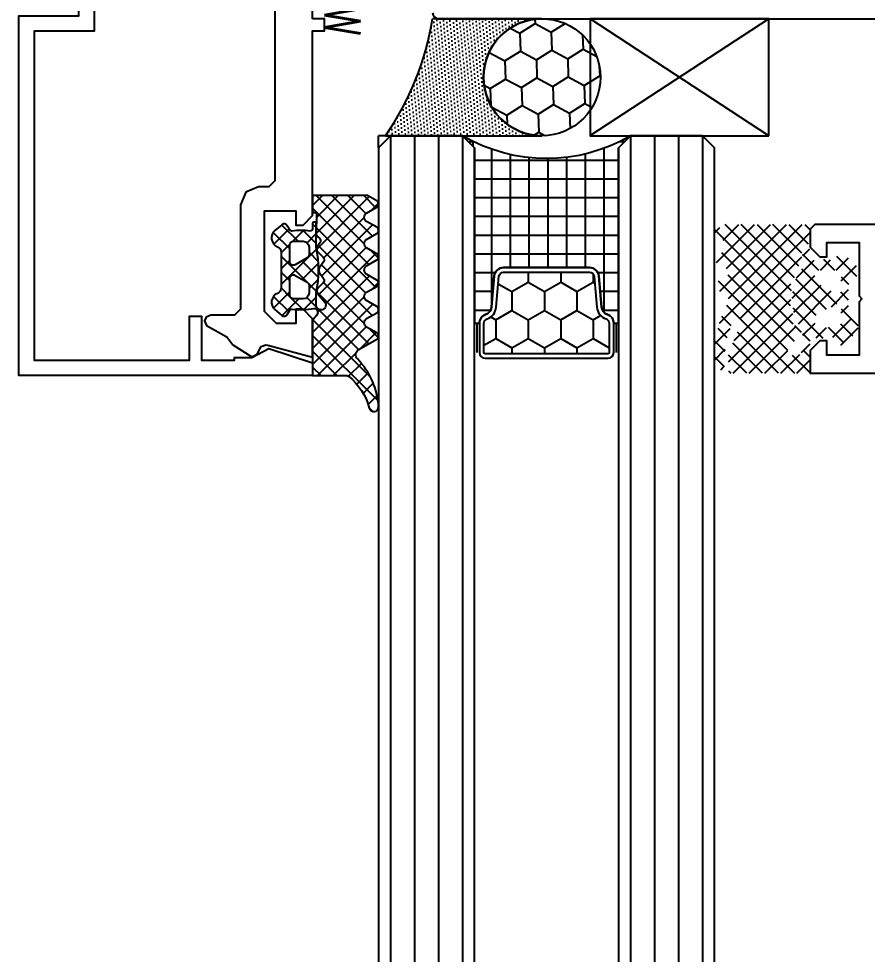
# Model space of a CAD drawing. Header units: inches. Extents: x 24920 to 61775, y 10942 to 38819.
# Drawn here: x 56554.1 to 56624.8, y 29233.5 to 29311.5 of the extents above; entities that cross this region are included whole.
import ezdxf
from ezdxf.enums import TextEntityAlignment as Align

# ---------------------------------------------------------------- set-up
doc = ezdxf.new("R2010")
doc.units = ezdxf.units.IN
doc.header["$MEASUREMENT"] = 0
for name, color, linetype in [('2ACCESSORY', 201, 'Continuous'), ('2AI.EXTRUSION', 3, 'Continuous'), ('2GASK', 6, 'Continuous'), ('2GLASS', 5, 'Continuous'), ('2SEAL', 34, 'Continuous'), ('6', 6, 'Continuous'), ('BZ标注', 1, 'Continuous'), ('EXTRN', 3, 'Continuous'), ('STEEL', 34, 'Continuous'), ('TEXT', 2, 'Continuous'), ('图层1', 5, 'Continuous')]:
    doc.layers.add(name, color=color, linetype=linetype)
doc.layers.add('G-TTLB-TEXT', color=4, linetype='Continuous', lineweight=35)
doc.styles.add('RomanS', font='romans.shx', dxfattribs={"width": 0.7})

# ---------------------------------------------------------------- blocks, each defined once
blk = doc.blocks.new('SFL MARK 1')
h = blk.add_hatch(color=256)
h.paths.add_polyline_path([(0, 5.551115123125783e-17), (1.5, 0, 0.4142135623730951), (0, 1.5)])
h.paths.add_polyline_path([(-1.5, 0, 0.4142135623730951), (0, -1.5), (0, 0)])
for p, q in [((0, -3), (0, 3)), ((-3, 0), (3, 0))]:
    blk.add_line(p, q)
blk.add_circle((0, 0), 1.5)
at = {"layer": 'TEXT', "color": 7, "style": 'RomanS', "width": 0.8}
for tag, p in [('LEVEL', (2, 7.499999999999935)), ('SFL', (2, 2.999999999999935))]:
    blk.add_attdef(tag, text='', height=3, dxfattribs=at).set_placement(p, align=Align.MIDDLE_LEFT)
blk = doc.blocks.new('A$C3EE460D8')
at = {"layer": '2AI.EXTRUSION'}
blk.add_lwpolyline([(-7.750002572312951, -5.499998118728399), (7.749988959170878, -5.499998120591044), (7.749988958705217, -4.499998116865754), (8.74998895963654, -4.499998120591044), (8.74998895963654, -5.499998118728399), (24.23311328561977, -5.499998118728399), (25.03311328636482, -6.299998098984361), (25.03311328683048, -6.899997999891639), (23.83311328664422, -6.899997999891639), (23.8331132857129, -9.499997997656465), (32.23311328561977, -9.49999799951911), (33.23311328561977, -8.49999799951911), (33.23311328561977, -6.899997999891639), (32.03311328589916, -6.899997999891639), (32.03311328683048, -6.299997998401523), (32.83311328617856, -5.49999799951911), (36.03311328589916, -5.49999799951911), (35.0331132854335, -9.239997999742627), (35.01311328588054, -9.389997998252511), (35.14311328623444, -9.779997998848557), (35.82311328547075, -10.15999799966812), (36.0031133168377, -10.63999799825251), (34.90311328554526, -12.27999799884856), (34.3431132864207, -12.64999799989164), (33.43311328673735, -14.30999800004065), (33.03311328636482, -14.49999799951911), (32.64311328576878, -14.30999800004065), (32.53311328729615, -13.98999799974263), (32.5331132854335, -11.99999799951911), (32.03311328636482, -11.49999800138175), (23.3331132857129, -11.49999799765646), (22.27311328565702, -11.05999800004065), (21.8331132857129, -9.99999799951911), (21.83311328664422, -9.149997999891639), (21.33311328664422, -8.649997999891639), (0.2499999990686774, -8.649997999891639), (0.07000000029802322, -8.45999800041318), (-0.07000000076368451, -8.459997998550534), (-0.25, -8.649997999891639), (-21.2668972867541, -8.649997999891639), (-21.76689728582278, -9.149997999891639), (-21.7668972867541, -9.999997997656465), (-22.20689728623256, -11.05999800004065), (-23.26689728582278, -11.49999799951911), (-31.9668972864747, -11.49999800138175), (-32.46689728694037, -11.99999799951911), (-32.46689728507772, -13.98999799974263), (-32.6368972864002, -14.37999800033867), (-32.93689728714526, -14.49999800138175), (-33.3368972861208, -14.3399979993701), (-34.2668972867541, -12.65999799966812), (-34.92689728597179, -12.14999799989164), (-35.9368972866796, -10.55999800004065), (-35.7168972864747, -10.11999799869955), (-35.0868972861208, -9.789998000487685), (-34.93689728714526, -9.409997999668121), (-34.95689728623256, -9.239997999742627), (-35.9668972864747, -5.49999799951911), (-32.76689728582278, -5.49999799951911), (-31.96689728554338, -6.299998000264168), (-31.96689728694037, -6.899997999891639), (-33.16689728666097, -6.899997999891639), (-33.16689728619531, -8.49999799951911), (-32.16689728666097, -9.49999799951911), (-23.76689728628844, -9.49999799951911), (-23.76689728628844, -6.899997999891639), (-24.96689728694037, -6.899997999891639), (-24.96689728740603, -6.299998098984361), (-24.16689728666097, -5.499998118728399), (-8.750002571381629, -5.499998120591044), (-8.750002570915967, -4.499998118728399), (-7.750002571381629, -4.499998120591044)], close=True, dxfattribs=at)
blk = doc.blocks.new('A$C1E270AA6')
at = {"layer": '2GASK'}
h = blk.add_hatch(dxfattribs=at)
h.set_pattern_fill('ANSI37', color=8, scale=7.5, style=0)
h.set_pattern_definition([(45, (-25.53311328680138, 9.499997999999367), (-0.6629126073623882, 0.6629126073623883), []), (135, (-25.53311328680138, 9.499997999999367), (-0.6629126073623883, -0.6629126073623882), [])])
edge = h.paths.add_edge_path()
edge.add_arc((9.66689728586563, 6.869107069213778), 0.200000000003925, 141.0661272338987, 180, ccw=False)
edge.add_arc((13.46973508244533, 3.796890045023275), 5.088772110751271, 104.7970085690607, 141.0661272335635, ccw=False)
edge.add_arc((12.06831948551698, 9.102156720225965), 0.3984694704377894, 284.7970085692513, 450.0000000143323)
edge.add_arc((12.44904611895891, 3.247039397655135), 6.265165644033662, 93.48394261732015, 134.1784952984322)
edge.add_arc((7.729323994166528, 8.093795558190708), 0.5000000000131325, 209.9999999991817, 315.00000001867767, ccw=False)
edge.add_line((7.296311292259361, 7.843795558190324), (6.426704907066323, 9.349997999986956))
edge.add_arc((6.166897285914025, 9.199997999981331), 0.300000000017505, 29.99999999931008, 149.9999999966787)
edge.add_line((5.907089664772229, 9.349998000005145), (5.417859180123287, 8.5026259441147))
edge.add_arc((5.066897285863508, 8.705253888268997), 0.4052558882664258, 209.9999999992849, 329.99999999655756, ccw=False)
edge.add_line((4.715935391589028, 8.502625944140165), (4.226704907069234, 9.349997999986956))
edge.add_arc((3.966897285916794, 9.19999799998255), 0.3000000000170193, 29.99999999909496, 149.999999996091)
edge.add_line((3.707089664776959, 9.349998000008782), (3.217859180124378, 8.50262594411106))
edge.add_arc((2.866897285867609, 8.705253888268471), 0.4052558882653762, 209.9999999986912, 329.99999999596383, ccw=False)
edge.add_line((2.515935391591938, 8.502625944143801), (2.026704907072144, 9.349997999986954))
edge.add_arc((1.766897285919704, 9.199997999982548), 0.3000000000170194, 29.99999999909496, 149.9999999960909)
edge.add_line((1.507089664779869, 9.349998000008782), (1.017859180127289, 8.50262594411106))
edge.add_arc((0.6668972858705189, 8.705253888269977), 0.4052558882661291, 209.9999999988755, 329.9999999957794, ccw=False)
edge.add_line((0.3159353915948486, 8.502625944143801), (-0.1732950929322215, 9.349997999986954))
edge.add_arc((-0.4331027140846615, 9.199997999982548), 0.3000000000170194, 29.99999999909496, 149.9999999960909)
edge.add_line((-0.6929103352244965, 9.349998000008782), (-1.182140819877077, 8.50262594411106))
edge.add_arc((-1.533102714133847, 8.705253888268473), 0.4052558882653771, 209.9999999986914, 329.9999999959636, ccw=False)
edge.add_line((-1.884064608409517, 8.502625944143801), (-2.373295092934768, 9.349997999983316))
edge.add_arc((-2.633102714089166, 9.19999799998132), 0.3000000000175098, 29.99999999850964, 149.9999999958747)
edge.add_line((-2.892910335228862, 9.349998000008782), (-3.382140819879623, 8.502625944114698))
edge.add_arc((-3.733102714139402, 8.705253888268997), 0.4052558882664259, 209.999999999285, 329.99999999655756, ccw=False)
edge.add_line((-4.084064608413883, 8.502625944140163), (-4.573295092931858, 9.349997999983316))
edge.add_arc((-4.833102714085832, 9.199997999980543), 0.3000000000175317, 29.99999999867839, 149.999999998113)
edge.add_line((-5.092910335231409, 9.349997999997868), (-5.533102714134202, 8.587562434680876))
edge.add_line((-5.533102714134202, 8.587562434680876), (-5.533102714134202, 3.999999880794348))
edge.add_line((-5.533102714134202, 3.999999880794348), (-4.233102714138568, 3.999999880787072))
edge.add_arc((-4.233102714137658, 4.099999880786527), 0.0999999999994543, 269.9999999994789, 359.9999999994789)
edge.add_line((-4.133102714138204, 4.099999880785617), (-4.133102714132747, 4.184020742672146))
edge.add_arc((-4.013814188181232, 4.192010311733444), 0.1195557846257151, 99.28438966626572, 183.831767717422, ccw=False)
edge.add_line((-4.033102714066899, 4.30999988079202), (-2.306656052339804, 4.308707855179819))
edge.add_arc((-2.309121351590822, 4.570992571812994), 0.2622963024515254, 270.5385257846182, 328.0631627093725)
edge.add_line((-2.086528378205458, 4.432242009726906), (-2.019728079370452, 4.531277525569749))
edge.add_arc((-1.771016807459315, 4.363519654627989), 0.3000000000642795, 56.00000000577171, 146.0000000311943, ccw=False)
edge.add_line((-1.603258936407201, 4.61223092646469), (-1.258781900177837, 4.379878231717157))
edge.add_arc((-1.096131946126583, 4.686973262248095), 0.3475087989241033, 242.0924950975774, 307.9075049007684)
edge.add_line((-0.8826265179354778, 4.412787563382153), (-0.4047056001377313, 4.874310428989703))
edge.add_arc((-0.1963080890340905, 4.658508488943351), 0.2999999999366023, 55.99999999786792, 134.0000000026501, ccw=False)
edge.add_line((-0.02855021801906332, 4.907219760651061), (0.4991394147714345, 4.551288609050972))
edge.add_arc((0.6668972859163027, 4.871447952208326), 0.3614480714321309, 242.3462512769978, 297.6537487279727)
edge.add_line((0.834655157088946, 4.551288609065524), (1.362344789833969, 4.907219760632871))
edge.add_arc((1.530102660860894, 4.658508488910595), 0.2999999999553304, 45.99999999865071, 124.00000000246041, ccw=False)
edge.add_line((1.738500171972646, 4.874310428975151), (2.216421089830419, 4.412787563331222))
edge.add_arc((2.426352834133265, 4.672524194324502), 0.3339677450679547, 231.0531754410079, 304.9468245510197)
edge.add_line((2.61765488373976, 4.398776170473867), (3.341813809613541, 5.006417658027204))
edge.add_arc((3.598928853463836, 4.699999880776634), 0.3999999999866489, -89.9999999999394, 129.9999999970571, ccw=False)
edge.add_line((3.598928853464258, 4.299999880789984), (2.532373096452375, 4.299999880782708))
edge.add_arc((0.6668972858556153, -4.3000001191936), 8.799999999972394, 77.76124423215884, 102.2387557678412)
edge.add_line((-1.198578524741151, 4.299999880782707), (-3.233102714138568, 4.299999880789983))
edge.add_arc((-3.233102714139477, 4.199999880790529), 0.0999999999994543, 89.9999999994789, 179.9999999994789)
edge.add_line((-3.333102714138931, 4.199999880791438), (-3.333102714138931, 4.099999880778341))
edge.add_arc((-3.233102714138568, 4.099999880787436), 0.1000000000003638, 180, 269.999999994789)
edge.add_line((-3.233102714138568, 3.999999880787072), (-2.779259142598221, 3.999999880783434))
edge.add_arc((-2.779266344742268, 3.799999880912292), 0.2000000000008195, -7.459054602636684, 89.99793673771279, ccw=False)
edge.add_arc((3.140950701540326, 3.024892295098762), 5.77074213516803, 172.5409461140666, 187.3494246875254)
edge.add_arc((-2.780738706403689, 2.261114709374759), 0.1999999999969469, -60.00000000715238, 7.349165069410901, ccw=False)
edge.add_line((-2.680738706426837, 2.087909628608031), (-3.029530366438394, 1.886534669873072))
edge.add_arc((-2.879530366500223, 1.626727048763247), 0.2999999999469962, 119.9999999922092, 219.9999999950521)
edge.add_line((-3.109343699411966, 1.433890765911201), (-2.628614249444126, 0.8609797167482611))
edge.add_arc((-2.015778694890255, 1.375209804468041), 0.8000000000260272, 219.9999999956823, 337.3801350525072)
edge.add_arc((-0.8157786948631838, 0.8752098044694758), 0.4999999999984097, 89.99999999994787, 157.3801350524282, ccw=False)
edge.add_line((-0.815778694862729, 1.375209804467888), (2.154132744818071, 1.375209804467888))
edge.add_arc((2.154132744807651, 0.8752098044690815), 0.4999999999988063, 22.61986494715029, 89.99999999880589, ccw=False)
edge.add_arc((3.354132744834789, 1.375209804465921), 0.8000000000250302, 202.6198649476403, 320.0000000047962)
edge.add_line((3.966968299392192, 0.8609797167519009), (4.447697749278177, 1.433890765809339))
edge.add_arc((4.217884416315467, 1.626727048704923), 0.3000000000140252, 320.0000000048349, 420.0000000023375)
edge.add_line((4.367884416311881, 1.886534669858522), (4.019092756227565, 2.087909628688068))
edge.add_arc((4.119093922001081, 2.261114036381255), 0.2000000000010258, 172.380935457752, 239.9996143646453, ccw=False)
edge.add_arc((-1.551848762884809, 3.019669829238615), 5.52145067497386, 352.3812454041671, 371.1937226961437)
edge.add_arc((4.060759597603056, 4.130356651868682), 0.2000000000027568, 158.8595246653863, 191.1935682981388, ccw=False)
edge.add_arc((4.200664446144536, 4.076258284495157), 0.3499999999957411, 50.00000000464098, 158.8595246679147, ccw=False)
edge.add_line((4.425640109510368, 4.344373839601759), (4.780285537105101, 4.046790992153547))
edge.add_arc((4.908843059025944, 4.199999880789251), 0.199999999998539, 230.0000000058061, 270.0000000005119)
edge.add_line((4.908843059027731, 3.999999880790711), (9.466897285865343, 3.999999880779798))
edge.add_line((9.466897285865343, 3.999999880779798), (9.466897285861705, 6.869107069214808))
edge = h.paths.add_edge_path(flags=16)
edge.add_line((3.069221212945649, 3.199972873950174), (3.069221212942011, 2.399972873961816))
edge.add_arc((2.769221212942739, 2.399972873961816), 0.2999999999992724, 270, 360, ccw=False)
edge.add_line((2.769221212942739, 2.099972873962543), (1.369221212950379, 2.099972873951629))
edge.add_arc((1.369221212948613, 2.399972873932162), 0.2999999999805327, 149.9999999998182, 270.0000000003372, ccw=False)
edge.add_line((1.109413591830616, 2.549972873923253), (1.68676386107154, 3.549972873988737))
edge.add_arc((1.946571482153125, 3.399972874019259), 0.2999999999381929, 90.0000000003514, 149.9999999999158, ccw=False)
edge.add_line((1.946571482151285, 3.69997287395745), (2.569221212951106, 3.699972873950174))
edge.add_arc((2.569221212945457, 3.199972873949982), 0.5000000000001927, 2.2112089936854318e-11, 89.99999999935272, ccw=False)
edge = h.paths.add_edge_path(flags=16)
edge.add_arc((-0.03077878705214587, 2.399972873991583), 0.3000000000363152, -90.00000000014307, 30.000000000181615, ccw=False)
edge.add_line((-0.0307787870528955, 2.099972873955267), (-1.430778787054351, 2.099972873962543))
edge.add_arc((-1.43077878705396, 2.399972873962205), 0.2999999999996623, 180.0000000000745, 269.9999999999254, ccw=False)
edge.add_line((-1.730778787053623, 2.399972873961815), (-1.730778787057261, 3.199972873946535))
edge.add_arc((-1.230778787056579, 3.199972873949491), 0.5000000000006821, 89.99999999973949, 180, ccw=False)
edge.add_line((-1.230778787057261, 3.699972873950173), (-0.6081290562483446, 3.699972873957449))
edge.add_arc((-0.6081290562491084, 3.399972873843781), 0.300000000113668, 30.000000000178716, 89.99999999985408, ccw=False)
edge.add_line((-0.348321435015805, 3.549972873901425), (0.2290288341141604, 2.549972874010564))
for points in [[(9.466897285861705, 6.869107069214808, -0.1715343877790241), (9.51132293261253, 6.994791676908791, -0.1595883733273474), (12.170086707265, 8.716901802737995, 0.8785445929911838), (12.06831948541731, 9.500626190663754, 0.1794534424334477), (8.082877384884341, 7.740242167703402, -0.4931454261370594), (7.296311292259361, 7.843795558190324), (6.426704907066323, 9.349997999986956, 0.5773502691743171), (5.907089664772229, 9.349998000005145), (5.417859180123287, 8.5026259441147, -0.577350269173759), (4.715935391589028, 8.502625944140165), (4.226704907069234, 9.349997999986956, 0.5773502691721497), (3.707089664776959, 9.349998000008782), (3.217859180124378, 8.50262594411106, -0.5773502691737589), (2.515935391591938, 8.502625944143801), (2.026704907072144, 9.349997999986954, 0.5773502691721489), (1.507089664779869, 9.349998000008782), (1.017859180127289, 8.50262594411106, -0.5773502691716134), (0.3159353915948486, 8.502625944143801), (-0.1732950929322215, 9.349997999986954, 0.5773502691721489), (-0.6929103352244965, 9.349998000008782), (-1.182140819877077, 8.50262594411106, -0.5773502691737565), (-1.884064608409517, 8.502625944143801), (-2.373295092934768, 9.349997999983316, 0.5773502691742963), (-2.892910335228862, 9.349998000008782), (-3.382140819879623, 8.502625944114698, -0.5773502691737583), (-4.084064608413883, 8.502625944140163), (-4.573295092931858, 9.349997999983316, 0.5773502691863363), (-5.092910335231409, 9.349997999997868), (-5.533102714134202, 8.587562434680876), (-5.533102714134202, 3.999999880794348), (-4.233102714138568, 3.999999880787072, 0.4142135623730951), (-4.133102714138204, 4.099999880785617), (-4.133102714132747, 4.184020742672146, -0.3866068749272936), (-4.033102714066899, 4.30999988079202), (-2.306656052339804, 4.308707855179819, 0.2564058785369864), (-2.086528378205458, 4.432242009726906), (-2.019728079370452, 4.531277525569749, -0.4142135625030551), (-1.603258936407201, 4.61223092646469), (-1.258781900177837, 4.379878231717157, 0.2953357094044198), (-0.8826265179354778, 4.412787563382153), (-0.4047056001377314, 4.874310428989703, -0.3541185725541817), (-0.02855021801906332, 4.907219760651061), (0.4991394147714345, 4.551288609050972, 0.2461209599100133), (0.834655157088946, 4.551288609065524), (1.362344789833969, 4.907219760632871, -0.3541185725494057), (1.738500171972646, 4.874310428975151), (2.216421089830419, 4.412787563331222, 0.3340794047549295), (2.61765488373976, 4.398776170473867), (3.341813809613541, 5.006417658027204, -1.428148006702284), (3.598928853464258, 4.299999880789984), (2.532373096452375, 4.299999880782708, 0.1072112534828886), (-1.198578524741151, 4.299999880782708), (-3.233102714138568, 4.299999880789983, 0.4142135623730951), (-3.333102714138931, 4.199999880791438), (-3.333102714138931, 4.099999880778341, 0.4142135623464567), (-3.233102714138568, 3.999999880787072), (-2.779259142598221, 3.999999880783434, -0.4528679381883168), (-2.580958767462562, 3.774036352766416, 0.06470424872335499), (-2.582381697554865, 2.286697849121992, -0.3026281237881196), (-2.680738706426837, 2.087909628608031), (-3.029530366438394, 1.886534669873072, 0.4663076581700986), (-3.109343699411966, 1.433890765911201), (-2.628614249444126, 0.8609797167482611, 0.5622077916431039), (-1.27731715640175, 1.067517496772782, -0.3027756377344749), (-0.815778694862729, 1.375209804467888), (2.154132744818071, 1.375209804467888, -0.3027756377305467), (2.615671206347997, 1.067517496769144, 0.562207791645004), (3.966968299392192, 0.8609797167519009), (4.447697749278177, 1.433890765809339, 0.4663076581417304), (4.367884416311881, 1.886534669858522), (4.019092756227565, 2.087909628688068, -0.3039122576340769), (3.920859626296533, 2.287631276187313, 0.0822697764526488), (3.864564207035528, 4.091531805170235, -0.1420274695296169), (3.87421979954388, 4.202487808390289, -0.5142585604479595), (4.425640109510368, 4.344373839601759), (4.780285537105101, 4.046790992153547, 0.1763269806846462), (4.908843059027731, 3.999999880790711), (9.466897285865343, 3.999999880779798)], [(0.2290288341141604, 2.549972874010564, -0.577350269191513), (-0.0307787870528955, 2.099972873955267), (-1.430778787054351, 2.099972873962543, -0.4142135623723338), (-1.730778787053623, 2.399972873961815), (-1.730778787057261, 3.199972873946535, -0.4142135623744269), (-1.230778787057261, 3.699972873950173), (-0.6081290562483446, 3.699972873957449, -0.2679491924296049), (-0.348321435015805, 3.549972873901425)], [(3.069221212945649, 3.199972873950174), (3.069221212942011, 2.399972873961816, -0.4142135623730951), (2.769221212942739, 2.099972873962543), (1.369221212950379, 2.099972873951629, -0.5773502691926435), (1.109413591830616, 2.549972873923253), (1.68676386107154, 3.549972873988737, -0.2679491924290862), (1.946571482151285, 3.69997287395745), (2.569221212951106, 3.699972873950174, -0.4142135623696722)]]:
    blk.add_lwpolyline(points, format="xyb", close=True, dxfattribs=at)
blk = doc.blocks.new('A$C2E23605A')
at = {"layer": 'EXTRN'}
blk.add_lwpolyline([(-36.20002114574891, -15.7499021977419), (-36.20002114539966, -28.69999186694622), (-8.800021147821099, -28.69999186694622), (-8.800021147821099, -23.6999041698291), (8.799888539040694, -23.69990417553345), (8.799888542387635, -28.6999918743968), (36.19998942967504, -28.69999186322093), (36.19998942641541, -15.7499021977419), (32.53309214848559, -15.7499021977419), (32.53309214848559, -14.74990219809115), (36.19998942618258, -14.74990219809115), (36.19998942548409, -11.99990416876972), (35.99998942762613, -11.99990416690707), (35.99998942669481, -10.55990416556597), (35.23998942552134, -9.139904167503119), (36.42998942313716, -5.499904170632362), (37.49998942716047, -5.499904168769717), (37.49998942622915, -29.9999918602407), (7.49988854303956, -29.99999187514186), (7.49988853969262, -24.99990417633671), (-7.500021143758204, -24.99990417051595), (-7.500021146610379, -29.99999186769128), (-37.50002114567906, -29.99999186769128), (-37.50002114661038, -5.499904174357653), (-36.43002114584669, -5.499904174357653), (-35.24002114729956, -9.139904171228409), (-36.00002114474773, -10.52990417554975), (-36.0000211452134, -11.99990417435765), (-36.20002114586532, -11.99990417435765), (-36.20002114574891, -14.74990219809115), (-32.53312386781909, -14.74990219809115), (-32.53312386781909, -15.7499021977419), (-36.20002114574891, -15.7499021977419)], dxfattribs=at)
blk = doc.blocks.new('20191220175522')
at = {"layer": '6', "ltscale": 10}
for p, q in [((-2.430926542729139e-06, -3.715336788445711e-06), (-9.750050405651564, -14.9015886306297)), ((-9.750049970723921, -3.715336788445711e-06), (-2.430955646559596e-06, -14.88709303172072))]:
    blk.add_line(p, q, dxfattribs=at)
blk.add_lwpolyline([(-9.750049970723921, -3.715336788445711e-06), (-2.430926542729139e-06, -3.715336788445711e-06), (-2.430926542729139e-06, -14.88709303509677), (-9.750049970723921, -14.88709303509677)], close=True, dxfattribs=at)
blk = doc.blocks.new('A$C3F1C6E1E')
at = {"layer": '图层1', "color": 8}
blk.add_line((7.749989583913703, -182.9999967989279), (7.749989612901129, -135.9999999892898), dxfattribs=at)
blk.add_arc((7.249989583902789, -182.9999967986259), 0.5000000000109139, 270.000000274725, 359.9999999653988, dxfattribs=at)
blk = doc.blocks.new('20191016153622')
at = {"layer": '2AI.EXTRUSION'}
blk.add_lwpolyline([(4.656612873077393e-10, -1.669992443174124), (4.575777257098679e-10, -1.749982822540915), (-2.406551126332488, -1.749982822220773, 0.6937246843358297), (-2.603368835465517, -2.276395696215332), (-1.046373762132134, -3.847192550543696, 0.6432216140645528), (-0.2183442469104193, -3.46983775915578), (-0.2183442469104193, -3.249994274228811), (0.4851993027259596, -3.249994274228811), (1.181649653037312, -3.946438135200879), (1.181649653066415, -6.200002676698205), (6.300003050360829, -6.200002677738667), (6.699996951036155, -5.800008777529001), (6.699996951036155, -4.29999733529985), (5.899993889499456, -3.499994274228811), (5.300003051292151, -3.499994274228811), (5.300003051757812, -4.700002674013376), (2.599990841001272, -4.700002674013376), (2.599990839604288, -0.2499942742288113), (2.399993888102472, 5.725771188735962e-06), (2.59999084006995, 0.2500057257711887), (2.599990839604288, 4.699998853728175), (5.300003052223474, 4.69999885559082), (5.30000305082649, 3.500005725771189), (5.899993892759085, 3.500005725771189), (6.699996951967478, 4.300001330673695), (6.699996951501817, 6.19999885559082), (1.179492042690981, 6.199998397845775), (1.181649653066415, 3.94644958677236), (0.4851993027259596, 3.250005725771189), (-0.2183442469104193, 3.250005725771189), (-0.2183442469104193, 3.469849210698158, 0.6432216140645528), (-1.046373762132134, 3.847204002086073), (-2.603368835465517, 2.276407147757709, 0.6937246843358297), (-2.406551126332488, 1.74999427376315), (4.575777257098679e-10, 1.749994274083292), (4.656612873077393e-10, 1.670003894716501), (-4.656612873077393e-10, -1.670003894716501)], format="xyb", dxfattribs=at)
blk = doc.blocks.new('A$C733F4AF4')
at = {"layer": '2GASK'}
h = blk.add_hatch(dxfattribs=at)
h.set_pattern_fill('ANSI37', color=8, scale=7.5, style=0)
h.set_pattern_definition([(45.00000000000001, (-28.80000966412626, -66.80000306000147), (-0.6629126073623882, 0.6629126073623883), []), (135, (-28.80000966412626, -66.80000306000147), (-0.6629126073623883, -0.6629126073623882), [])])
edge = h.paths.add_edge_path()
edge.add_line((6.199993335741965, -2.760002202903706), (4.699997150439231, -2.760002202903706))
edge.add_ellipse((4.399978839892356, -2.760002202903706), major_axis=(-0.2121449818678283, 0.2121449818678282), ratio=0.9999999999999865, start_angle=45.0000000000004, end_angle=225.0000000000004, ccw=False)
edge.add_line((4.099960529345481, -2.760002202903706), (3.495319545349503, -2.760002202903706))
edge.add_ellipse((3.500060589322857, -2.459939572581789), major_axis=(-0.2122028034855872, 0.2122028034855871), ratio=0.9999999999999853, start_angle=45.01852134877902, end_angle=134.0947916156249, ccw=False)
edge.add_ellipse((0.1600116730032823, -1.67373210860751), major_axis=(2.22031120929291, 2.22031120929291), ratio=0.9999999999999991, start_angle=300.4978757498804, end_angle=329.5021242500512)
edge.add_line((3.199960522340007, -0.8874276347305567), (3.199960522340007, -0.7600396342422755))
edge.add_line((3.199960522340007, -0.7600396342422755), (3.699960522340007, -0.471358603968838))
edge.add_ellipse((3.549922576603421, -0.2115368655759085), major_axis=(0.2121540960044312, 0.2121540960044312), ratio=1, start_angle=255.004927563055, end_angle=354.9896908421327)
edge.add_line((3.779794506715007, -0.018721885218838), (2.963388256715461, 0.9541937641952244))
edge.add_ellipse((2.350564803798989, 0.4400344174282509), major_axis=(-0.5656467176214321, 0.5656467176214321), ratio=0.9999999999999982, start_angle=264.9966757584949, end_angle=382.3843929723604)
edge.add_ellipse((1.150636293690695, 0.9399640707670187), major_axis=(-0.3535263056067423, 0.3535263056067423), ratio=0.9999999999999689, start_angle=135.0003365319291, end_angle=202.377612876287, ccw=False)
edge.add_line((1.150639230260822, 0.4400023747330124), (-1.150613201123633, 0.4400023747330124))
edge.add_ellipse((-1.150623587079281, 0.9400049155592569), major_axis=(0.353555187304372, 0.3535551873043721), ratio=0.9999999999999942, start_angle=157.6208604551545, end_angle=225.0011901368018, ccw=False)
edge.add_ellipse((-2.350642171884829, 0.4399438303153147), major_axis=(0.5657123725756756, 0.5657123725756756), ratio=1, start_angle=337.6227690535853, end_angle=454.9969352835861)
edge.add_line((-2.963479412061133, 0.9542311955337937), (-3.779824626904883, -0.01868445388026885))
edge.add_ellipse((-3.550078339645552, -0.2115418133726052), major_axis=(-0.212105301229752, 0.2121053012297521), ratio=0.9999999999999948, start_angle=4.988684236477848, end_angle=105.0017112578015)
edge.add_line((-3.700051677686133, -0.4713211726302688), (-3.200051677686133, -0.7600022029037063))
edge.add_line((-3.200051677686133, -0.7600022029037063), (-3.200051677685224, -0.8873902033883496))
edge.add_ellipse((-0.155911388163986, -1.673694677268941), major_axis=(-2.223180697551303, 2.223180697551303), ratio=0.9999999999999989, start_angle=30.51700324279786, end_angle=58.1975255119388)
edge.add_ellipse((-3.509002004224385, -2.460002202904434), major_axis=(0.2121320343559691, 0.2121320343559692), ratio=0.9999999999999919, start_angle=225.0000000000002, end_angle=328.1975255115934, ccw=False)
edge.add_line((-3.509002004224385, -2.760002202903706), (-4.159744060498724, -2.760002202903706))
edge.add_ellipse((-3.970046683451983, -3.03001378465342), major_axis=(-0.2333359692987306, 0.2333359692987306), ratio=0.9999999999999926, start_angle=-9.909935516176803, end_angle=134.9999806538693)
edge.add_line((-3.970046794873269, -3.3600006770248), (-2.752126856677478, -3.3600006770248))
edge.add_ellipse((-2.752126856677933, -3.660000677024073), major_axis=(-0.2121320343560285, 0.2121320343560285), ratio=0.999999999999975, start_angle=279.1587870949511, end_angle=314.99999999999926, ccw=False)
edge.add_ellipse((-4.446861021278892e-05, 0.1500761612514907), major_axis=(3.111318204798863, 3.111318204798863), ratio=0.9999999999999992, start_angle=189.1587870960169, end_angle=260.0778842702289)
edge.add_ellipse((2.815972948991657, -3.8600006770248), major_axis=(0.3535533905932457, 0.3535533905932457), ratio=0.9999999999999676, start_angle=404.99999999994884, end_angle=440.0778842701275, ccw=False)
edge.add_line((2.815972948991657, -3.3600006770248), (4.099960529345026, -3.3600006770248))
edge.add_ellipse((4.099960529345481, -4.010002202903706), major_axis=(0.4596204867305732, 0.4596204867305732), ratio=0.9999999999999988, start_angle=225, end_angle=405, ccw=False)
edge.add_ellipse((4.0999604326189, -4.260070216441818), major_axis=(0.2827956985999835, 0.2827956985999835), ratio=0.9999999999999967, start_angle=164.9937435370383, end_angle=225.0000138573655, ccw=False)
edge.add_line((3.753586017626731, -4.459999151145894), (3.472152912157526, -3.972602910911519))
edge.add_ellipse((2.606092360663752, -4.472668988077203), major_axis=(0.7071516670369721, 0.707151667036972), ratio=0.9999999999999816, start_angle=345.0022716706787, end_angle=404.172843667923)
edge.add_ellipse((2.615673112907643, -3.811301065674343), major_axis=(-0.2394448590158755, 0.2394448590158755), ratio=0.9999999999999876, start_angle=-45.82171138057691, end_angle=41.99748697434638)
edge.add_line((2.277511798876731, -3.793563909446675), (2.270004474657981, -3.93733221999355))
edge.add_ellipse((1.998208610520123, -3.923018083343777), major_axis=(0.1924550418542754, 0.1924550418542754), ratio=0.9999999999999845, start_angle=195.0109902744952, end_angle=311.9853013343452, ccw=False)
edge.add_line((1.862167560595481, -4.158752508079488), (1.676071369189231, -4.051315374290425))
edge.add_ellipse((1.51808341148535, -4.32503608159459), major_axis=(-0.2234761960334867, 0.2234761960334868), ratio=0.999999999999996, start_angle=-74.99297156560856, end_angle=26.99668714504691)
edge.add_line((1.217514240282981, -4.227356023704488), (1.173019611377185, -4.3642731379623))
edge.add_ellipse((0.8877080423162624, -4.271574735859758), major_axis=(0.212126949245289, 0.212126949245289), ratio=0.9999999999999833, start_angle=180.0005388141072, end_angle=297.0008984502685, ccw=False)
edge.add_line((0.6755830879392306, -4.483703679954488), (0.5341646309084354, -4.342315740505001))
edge.add_ellipse((0.3107147557429926, -4.565695360335667), major_axis=(-0.2234147502603349, 0.223414750260335), ratio=0.9999999999999977, start_angle=269.9909913419256, end_angle=372.0104362713629)
edge.add_line((0.04570027543923061, -4.393661565696675), (-0.03272990034201939, -4.514404363548238))
edge.add_ellipse((-0.2843316373064226, -4.351003180348926), major_axis=(-0.2121360185286463, 0.2121360185286463), ratio=0.9999999999999967, start_angle=75.0002534231707, end_angle=191.9985416800955, ccw=False)
edge.add_line((-0.5441434745607694, -4.501007146751363), (-0.6441190604982694, -4.327850408473751))
edge.add_ellipse((-0.9178194078021988, -4.485887894566986), major_axis=(0.2234812376076233, 0.2234812376076233), ratio=0.9999999999999961, start_angle=345.0025931386926, end_angle=446.997377555369)
edge.add_line((-1.129287517529519, -4.251007146751363), (-1.236282146435769, -4.347335882102925))
edge.add_ellipse((-1.437009630722059, -4.124427660699439), major_axis=(0.2121079891442837, 0.2121079891442837), ratio=0.9999999999999926, start_angle=149.9954755450796, end_angle=267.0028417971297, ccw=False)
edge.add_line((-1.726760662060769, -4.2020416926498), (-1.780410564404519, -4.001876897727925))
edge.add_ellipse((-2.0701905653832, -4.079531190021953), major_axis=(0.2121351433389166, 0.2121351433389166), ratio=0.9999999999999813, start_angle=330.0014712014908, end_angle=431.9968295502055)
edge.add_line((-2.206374919873269, -3.812217779075581), (-2.343826091748269, -3.882247991477925))
edge.add_ellipse((-2.480000985734478, -3.614886019255209), major_axis=(-0.2121627040074121, 0.2121627040074121), ratio=0.9999999999999903, start_angle=45.011172098094505, end_angle=161.9910103678752, ccw=False)
edge.add_line((-2.780044353467019, -3.61494452468105), (-2.780044353467019, -3.459999151145894))
edge.add_line((-2.780044353467019, -3.459999151145894), (-4.052444255810769, -3.459999151145894))
edge.add_ellipse((-4.052521451118992, -2.960069246182684), major_axis=(0.3535038301312338, 0.3535038301312338), ratio=0.9999999999999869, start_angle=142.1736709308907, end_angle=225.0088471708821, ccw=False)
edge.add_ellipse((-4.846222118772857, -3.060044697860576), major_axis=(-0.2121620831164136, 0.2121620831164136), ratio=0.9999999999999808, start_angle=232.1884997833595, end_angle=314.9970103609463)
edge.add_line((-4.846206462842019, -2.760002202903706), (-6.200027263623269, -2.760002202903706))
edge.add_line((-6.200027263623269, -2.760002202903706), (-6.200027263622815, -9.859997948035016))
edge.add_line((-6.200027263623269, -9.859997948035016), (-5.766982830029519, -10.60999794803502))
edge.add_ellipse((-5.507186687451394, -10.46002633803437), major_axis=(-0.2121149682422687, 0.2121149682422688), ratio=0.9999999999999997, start_angle=74.99640016376578, end_angle=195.0035998362342)
edge.add_line((-5.247390544873269, -10.60999794803502), (-4.759536540967019, -9.764996727335529))
edge.add_ellipse((-4.404464519482644, -9.970040834527026), major_axis=(-0.289930359168688, 0.289930359168688), ratio=0.9999999999999956, start_angle=-104.99477450656872, end_angle=14.994774507009424, ccw=False)
edge.add_line((-4.049392497998269, -9.76499672733189), (-3.561542308789285, -10.60999794803502))
edge.add_ellipse((-3.30174616621116, -10.46002633803437), major_axis=(-0.2121149682422687, 0.2121149682422688), ratio=0.9999999999999997, start_angle=74.99640016376578, end_angle=195.0035998362342)
edge.add_line((-3.041950023633035, -10.60999794803502), (-2.554034984570535, -9.76499672733189))
edge.add_ellipse((-2.19896296308616, -9.96998528664335), major_axis=(-0.2899107189202248, 0.2899107189202248), ratio=1, start_angle=-105.00149681819721, end_angle=15.00149681819721, ccw=False)
edge.add_line((-1.843890941601785, -9.76499672733189), (-1.356036937695535, -10.60999794803502))
edge.add_ellipse((-1.09624079511741, -10.46002633803437), major_axis=(-0.2121149682422687, 0.2121149682422688), ratio=0.9999999999999997, start_angle=74.99640016376578, end_angle=195.0035998362342)
edge.add_line((-0.836444652539285, -10.60999794803502), (-0.3741002809256315, -9.809176502152695))
edge.add_ellipse((0.05973202364839381, -10.07823666705008), major_axis=(-0.3609735730122319, 0.3609735730122319), ratio=0.9999999999999959, start_angle=-71.66142949464859, end_angle=13.193061462974015, ccw=False)
edge.add_ellipse((5.090066048343942, -0.05921717779347091), major_axis=(7.566352960209858, 7.566352960209858), ratio=0.9999999999999992, start_angle=198.3398144241779, end_angle=224.9993622795815)
edge.add_line((5.089946949023215, -10.75965615116002), (5.759990894335715, -10.75965615116002))
edge.add_ellipse((5.760070018764964, -10.55978407545626), major_axis=(-0.1413309111744406, 0.1413309111744406), ratio=0.9999999999999569, start_angle=134.9773180140358, end_angle=225.037983302425)
edge.add_line((5.959942066210715, -10.5596515735233), (5.959942066210715, -10.4596530994022))
edge.add_ellipse((5.360073011899658, -10.45952368409417), major_axis=(-0.4241714859987685, 0.4241714859987686), ratio=0.99999999999999, start_angle=224.9876390509121, end_angle=315.0101752414562)
edge.add_line((5.359966480273215, -9.85965462528111), (4.749981128710715, -9.859654625284747))
edge.add_ellipse((4.750020683635739, -3.559462836245075), major_axis=(-4.454908336892562, 4.454908336892562), ratio=0.9999999999999981, start_angle=106.9278727881584, end_angle=134.9996402759886, ccw=False)
edge.add_ellipse((1.949978066792028, -8.80965672379898), major_axis=(0.2474878380425376, 0.2474878380425376), ratio=0.9999999999999857, start_angle=21.00158388863099, end_angle=196.9252076205726, ccw=False)
edge.add_line((2.092327320116965, -8.48991127811314), (4.30082341386651, -9.473202904089703))
edge.add_ellipse((4.707640763162999, -8.559209791037574), major_axis=(-0.7074191707885688, 0.7074191707885688), ratio=0.9999999999999485, start_angle=111.0062052023584, end_angle=134.995471735184)
edge.add_line((4.707561695116965, -9.559651573523297), (5.999981128711624, -9.559651573523297))
edge.add_ellipse((5.999967391999235, -9.359625628148933), major_axis=(0.141439702720735, 0.141439702720735), ratio=0.9999999999999881, start_angle=225.0039347677706, end_angle=314.9916940110417)
edge.add_line((6.199993335741965, -9.35965462528111), (6.199993335741965, -2.760002202903706))
edge = h.paths.add_edge_path(flags=16)
edge.add_line((-1.364033932606617, -2.209284728782222), (-0.4402668427628669, -0.6092786252665974))
edge.add_ellipse((-0.7000867948154337, -0.4592877792019863), major_axis=(0.2121363492993495, 0.2121363492993495), ratio=0.9999999999999959, start_angle=285.0026915098382, end_angle=405.001281127373)
edge.add_line((-0.7000935029191169, -0.1592816770244099), (-1.900105709950367, -0.1592816770244099))
edge.add_ellipse((-1.900025567530975, -0.6593618194456212), major_axis=(-0.353610064382636, 0.353610064382636), ratio=0.9999999999999791, start_angle=-44.99081782700794, end_angle=44.99081782685163)
edge.add_line((-2.400105709950367, -0.6592816770244099), (-2.400105709950367, -1.859278625266597))
edge.add_ellipse((-1.90002683878356, -1.8591997541007), major_axis=(0.3536091653285479, 0.3536091653285478), ratio=0.999999999999998, start_angle=135.0090365443417, end_angle=224.990963455502)
edge.add_line((-1.900105709950367, -2.359278625266597), (-1.623860592762867, -2.359278625266597))
edge.add_ellipse((-1.623804818809731, -2.059336156609788), major_axis=(-0.2120913572206292, 0.2120913572206294), ratio=0.9999999999999508, start_angle=134.9893459164839, end_angle=195.0049991251474)
edge = h.paths.add_edge_path(flags=16)
edge.add_ellipse((1.899971593067676, -1.85936813531589), major_axis=(0.3534901030966638, 0.3534901030966638), ratio=0.9999999999999917, start_angle=224.9897410674578, end_angle=315.0102589325422)
edge.add_line((2.399882083018383, -1.859278625266597), (2.399882083018383, -0.6592816770244099))
edge.add_ellipse((1.899970070038762, -0.6591936900040309), major_axis=(0.353491179849641, 0.353491179849641), ratio=0.9999999999999966, start_angle=314.9899156556819, end_angle=405.010084344318)
edge.add_line((1.899882083018383, -0.1592816770244099), (0.6999309111433831, -0.1592816770244099))
edge.add_ellipse((0.6998973112404201, -0.4592722519701056), major_axis=(0.2121253711669911, 0.2121253711669911), ratio=0.9999999999999987, start_angle=44.99358268972931, end_angle=165.0024446733124)
edge.add_line((0.4401042509871331, -0.6092786252665974), (1.363871340830428, -2.209284728782222))
edge.add_ellipse((1.623634694389693, -2.059349205017497), major_axis=(-0.2120821316604432, 0.2120821316604432), ratio=0.999999999999987, start_angle=74.99356144397136, end_angle=135.0120935144194)
edge.add_line((1.623698000987133, -2.359278625266597), (1.899882083018383, -2.359278625266597))
blk = doc.blocks.new('herhh')
at = {"layer": '2ACCESSORY'}
h = blk.add_hatch(dxfattribs=at)
h.set_pattern_fill('HONEY', color=8, scale=0.4756126153768742, angle=-31.90670817534007, style=0)
h.set_pattern_definition([(31.90670815855013, (60349.74358752861, 18309.65115330453), (2.614069912246796, 0.08702402705598083), [1.510070053821556, -3.020140107643113]), (271.9067081585503, (60349.74358752861, 18309.65115330453), (-1.231669937953292, -2.307362964802274), [1.510070053821568, -3.020140107643135]), (331.9067081585503, (60349.74358752861, 18309.65115330453), (1.382399974293502, -2.220338937746294), [-3.020140107643149, 1.510070053821575])])
h.paths.add_polyline_path([(56766.64094478198, 29126.94071336268, -1), (56771.79367656753, 29135.2179836155, -1)])
at = {"layer": '2ACCESSORY', "extrusion": (-4.440892098500625e-16, 1.701582833323038e-26, -1)}
h = blk.add_hatch(dxfattribs=at)
h.set_pattern_fill('HONEY', color=8, scale=12.5, angle=148.0970823987764, style=0)
h.set_pattern_definition([(270, (-56757.59843823608, 29176.20289430074), (-1.353164687411116, -2.343750000051318), [1.5625, -3.125]), (150.0000000021729, (-56757.59843823608, 29176.20289430074), (-1.353164696458663, 2.343749994827714), [1.562499999999991, -3.124999999999982]), (210.0000000021728, (-56757.59843823608, 29176.20289430074), (-2.706329383869778, -5.223603484500879e-09), [-3.124999999999999, 1.5625])])
edge = h.paths.add_edge_path()
edge.add_arc((-56773.18824078809, 29114.43630914441), 0.3839999999947707, 90.00000000000001, 175.000000000748)
edge.add_line((-56773.57077955003, 29114.4697769485), (-56773.79456428488, 29111.91190572716))
edge.add_arc((-56774.94218057688, 29112.01230914476), 1.151999999990819, 289.46102678710827, 355.00000000272456, ccw=False)
edge.add_arc((-56774.43043823462, 29110.56406338611), 0.3840000000051469, 109.4610267849055, 180.0000000008435)
edge.add_line((-56774.81443823609, 29110.56406338657), (-56774.81443823586, 29108.11675008892))
edge.add_arc((-56774.72599729072, 29108.11675008903), 0.08844094489363384, 180.0000000021727, 270.0000000021726)
edge.add_line((-56774.72599729072, 29108.02830914506), (-56764.47087918004, 29108.02830914552))
edge.add_arc((-56764.47087917957, 29108.11675009043), 0.088440944893577, 270, 360.0000000000023)
edge.add_line((-56764.3824382342, 29108.11675009043), (-56764.38243823443, 29110.56406338809))
edge.add_arc((-56764.76643823381, 29110.56406338657), 0.3839999999927243, 360.0000000018118, 430.5389732173007)
edge.add_arc((-56764.25469589155, 29112.0123091457), 1.152000000009839, 185.000000002948, 250.5389732187119, ccw=False)
edge.add_line((-56765.40231218483, 29111.91190572786), (-56765.62609692002, 29114.46977694803))
edge.add_arc((-56766.00863568406, 29114.43630914255), 0.3840000000035825, 365.0000000031447, 450.0000000024128)
edge.add_line((-56766.00863568406, 29114.82030914496), (-56773.18824078623, 29114.82030914414))
at = {"layer": '2SEAL'}
h = blk.add_hatch(dxfattribs=at)
h.set_pattern_fill('DOTS', color=8, scale=0.1902450461507497, angle=-31.99999999986458)
h.set_pattern_definition([(31.9999999830747, (60351.3537456461, 18309.65115329987), (0.2881042457409463, -0.1761008857401778), [0, -0.3020140107643148])])
edge = h.paths.add_edge_path()
edge.add_arc((56769.21731067754, 29131.07934848956), 4.875034554395825, 90, 270, ccw=False)
edge.add_line((56769.21731067196, 29135.95438304395), (56760.09875854597, 29135.95438304628))
edge.add_arc((56736.7479203977, 29139.68482058184), 23.6469407414706, -34.755386529053226, -9.076647670571901, ccw=False)
edge.add_line((56756.1760895972, 29126.20431436031), (56769.21731068313, 29126.20431393516))
at = {"layer": 'STEEL', "extrusion": (-4.440892098500625e-16, 1.701582833323038e-26, -1)}
h = blk.add_hatch(dxfattribs=at)
h.set_pattern_fill('ANSI37', color=8, scale=12.5, angle=193.0970823987764, style=0)
h.set_pattern_definition([(180, (-56757.59843823608, 29176.20289430074), (-5.925672452722353e-11, 1.5625), []), (90, (-56757.59843823608, 29176.20289430074), (1.5625, 5.925672452722353e-11), [])])
edge = h.paths.add_edge_path()
edge.add_arc((-56773.18824078809, 29114.43630914441), 0.7679999999871184, 90.00000000000001, 175.0000000003427)
edge.add_line((-56773.9533183157, 29114.50324475444), (-56774.17710305055, 29111.94537353311))
edge.add_arc((-56774.94218057688, 29112.01230914476), 0.7679999999983564, 289.4610267871569, 355.00000000220115, ccw=False)
edge.add_arc((-56774.43043823462, 29110.56406338611), 0.7680000000012586, 109.461026787157, 180.0000000033037)
edge.add_line((-56775.19843823757, 29110.56406338657), (-56775.59843823794, 29110.56406338669))
edge.add_line((-56775.59843823608, 29110.56406338564), (-56775.59843823747, 29125.20430914317))
edge.add_line((-56775.59843823608, 29125.20430914457), (-56776.59843823643, 29126.20430914469))
edge.add_arc((-56769.59843823608, 29138.0541808154), 13.76297419138401, 239.4286469570858, 300.5713530472597)
edge.add_line((-56762.59843823608, 29126.20430914504), (-56763.59843823619, 29125.20430914469))
edge.add_line((-56763.59843823608, 29125.20430914736), (-56763.59843823468, 29110.56406338983))
edge.add_line((-56763.59843823608, 29110.56406338704), (-56763.99843823645, 29110.56406338716))
edge.add_arc((-56764.76643823381, 29110.56406338657), 0.7680000000100397, 360.0000000020806, 430.5389732175751)
edge.add_arc((-56764.25469589155, 29112.0123091457), 0.7679999999992486, 185.0000000020379, 250.5389732175753, ccw=False)
edge.add_line((-56765.01977342289, 29111.9453735352), (-56765.24355815808, 29114.50324475537))
edge.add_arc((-56766.00863568406, 29114.43630914255), 0.7679999999928168, 365.0000000021984, 450.000000002171)
edge.add_line((-56766.00863568406, 29115.20430914457), (-56773.18824078623, 29115.20430914376))
at = {"layer": '2ACCESSORY', "color": 8, "extrusion": (0, 0, -1), "elevation": 0.0002165832651798653}
for points in [[(-56763.79843823533, 29110.56406338611), (-56763.79843823533, 29108.1167500909)], [(-56775.39843823682, 29110.56406338657), (-56775.39843823682, 29108.1167500895)]]:
    blk.add_lwpolyline(points, dxfattribs=at)
at = {"layer": '2ACCESSORY', "color": 8}
blk.add_circle((56769.21731067568, 29131.07934848863), 4.875034555493446, dxfattribs=at)
at = {"layer": '2AI.EXTRUSION', "color": 8, "extrusion": (0, 0, -1), "elevation": 0.0002165832651798653}
for points in [[(-56765.01977342289, 29111.9453735352, 0.2940266827694142), (-56764.51056706454, 29111.28818626613, -0.3178862182479771), (-56763.99843823459, 29110.56406338704), (-56763.99843823459, 29108.1167500909, -0.414213562373095), (-56764.47087918143, 29107.64430914498), (-56774.72599729072, 29107.64430914265, -0.4142135623730963), (-56775.1984382357, 29108.11675008857), (-56775.19843823757, 29110.56406338657, -0.3178862182468972), (-56774.68630940761, 29111.28818626567, 0.2940266827712337), (-56774.17710304927, 29111.94537353381), (-56773.9533183157, 29114.50324475444, -0.3888787318547111), (-56773.18824078809, 29115.2043091455), (-56766.00863568406, 29115.20430914457, -0.388878731852852), (-56765.24355815459, 29114.50324475677)], [(-56773.18824078623, 29114.82030914682, 0.3888787318567483), (-56773.57077955003, 29114.4697769485), (-56773.7945642836, 29111.91190572786, -0.2940266827705139), (-56774.55837381925, 29110.92612482472, 0.3178862182493742), (-56774.81443823609, 29110.56406338657), (-56774.81443823795, 29108.1167500895, 0.4142135623730963), (-56774.72599729072, 29108.02830914506), (-56764.47087918143, 29108.02830914366, 0.414213562373095), (-56764.3824382342, 29108.11675009043), (-56764.3824382342, 29110.56406338331, 0.3178862182472148), (-56764.63850264918, 29110.92612482566, -0.2940266827712129), (-56765.40231218483, 29111.91190572786), (-56765.62609692026, 29114.46977694989, 0.3888787318493124), (-56766.00863568406, 29114.82030914496)]]:
    blk.add_lwpolyline(points, format="xyb", close=True, dxfattribs=at)
at = {"layer": '2GLASS', "color": 1, "extrusion": (-4.440892098500625e-16, 1.701567788109247e-26, -1)}
for p, q in [((56756.59843823608, 29126.20438299211), (56756.59843817304, 28797.9710084131)), ((56758.59843823608, 29126.20438299095), (56758.59843817118, 28797.97100841426)), ((56760.59843823608, 29126.20438299083), (56760.59843817118, 28797.97100841414)), ((56762.59843823608, 29126.20438299072), (56762.59843817118, 28797.97100841403)), ((56776.59843823608, 29126.20438298932), (56776.59843817304, 28797.9710084103)), ((56778.59843823608, 29126.20438298815), (56778.59843817118, 28797.97100841147)), ((56780.59843823608, 29126.20438298804), (56780.59843817118, 28797.97100841135)), ((56782.59843823608, 29126.20438298792), (56782.59843817118, 28797.97100841123))]:
    blk.add_line(p, q, dxfattribs=at)
at = {"layer": '2GLASS', "color": 1, "extrusion": (0, 0, -1)}
for points in [[(-56763.59843817304, 28797.97100841403), (-56763.59843823608, 29125.20438299165), (-56762.59843823608, 29126.20438299072), (-56756.59843823608, 29126.20438299211), (-56755.59843823608, 29125.20438299304), (-56755.59843817304, 28797.97100841636)], [(-56783.59843817304, 28797.97100841123), (-56783.59843823608, 29125.20438298885), (-56782.59843823608, 29126.20438298792), (-56776.59843823608, 29126.20438298932), (-56775.59843823608, 29125.20438299025), (-56775.59843817304, 28797.97100841356)]]:
    blk.add_lwpolyline(points, dxfattribs=at)
at = {"layer": '2SEAL', "color": 8}
for p, q in [((56769.21731067196, 29135.95438304395), (56760.09875854597, 29135.95438304628)), ((56756.1760895972, 29126.20431436031), (56769.21731068313, 29126.20431393516))]:
    blk.add_line(p, q, dxfattribs=at)
for centre, radius, start, end in [((56736.7479203977, 29139.68482058184), 23.6469407414706, 325.2446134724395, 350.9233523298307), ((56769.21731067754, 29131.07934848956), 4.875034554395825, 90.00000006670106, 270.000000066701)]:
    blk.add_arc(centre, radius, start, end, dxfattribs=at)
at = {"layer": '6', "color": 8, "ltscale": 10}
for p, q in [((56788.11875478204, 29135.95438304579), (56773.21716986675, 29126.20433507106)), ((56788.11875478204, 29126.20433550599), (56773.23166546566, 29135.95438304576))]:
    blk.add_line(p, q, dxfattribs=at)
blk.add_lwpolyline([(56788.11875478204, 29126.20433550599), (56788.11875478204, 29135.95438304579), (56773.23166546228, 29135.95438304579), (56773.23166546228, 29126.20433550599)], close=True, dxfattribs=at)
at = {"layer": 'Defpoints', "color": 8}
for p in [(56756.59875478063, 29126.20430914956), (56755.59875478249, 29125.2043091477)]:
    blk.add_line(p, (56755.59875478249, 29126.20430915049), dxfattribs=at)
at = {"layer": 'STEEL', "color": 8, "extrusion": (0, 0, -1), "elevation": 0.0002165832651798653}
blk.add_lwpolyline([(-56773.18824078809, 29115.2043091455, 0.3888787318547111), (-56773.9533183157, 29114.50324475444), (-56774.17710304927, 29111.94537353381, -0.2940266827678031), (-56774.68630940761, 29111.28818626567, 0.317886218250374), (-56775.19843823757, 29110.56406338657), (-56775.59843823608, 29110.56406338564), (-56775.59843823608, 29125.20430914457), (-56776.59843823608, 29126.20430914364, 0.2733003602151329), (-56762.59843823608, 29126.20430914504), (-56763.59843823608, 29125.20430914736), (-56763.59843823608, 29110.56406338704), (-56763.99843823459, 29110.56406338704, 0.3178862182472421), (-56764.51056706454, 29111.28818626613, -0.2940266827701396), (-56765.01977342289, 29111.9453735352), (-56765.24355815459, 29114.50324475677, 0.388878731852852), (-56766.00863568406, 29115.20430914457)], format="xyb", close=True, dxfattribs=at)
at = {"color": 8, "extrusion": (-4.440892098500626e-16, -1.223422115666456e-27, -1), "rotation": 90.00000000000001}
blk.add_blockref('A$C3EE460D8', (-56755.5988511809, 29143.7043830365), dxfattribs=at)
at = {"color": 8, "extrusion": (0, 0, -1)}
ref = blk.add_blockref('SFL MARK 1', (-56755.59875535339, 29143.70437246413), dxfattribs=dict(at, zscale=-1, rotation=270))
ref.add_attrib('SFL', 'W.P.', dxfattribs={"layer": 'TEXT', "color": 7, "height": 3, "rotation": 90, "style": 'RomanS', "text_generation_flag": 4, "width": 0.7999999999301507}).set_placement((56752.59875535525, 29134.50437246418), align=Align.MIDDLE_LEFT)
at = {"color": 8, "ltscale": 10, "xscale": -1, "rotation": 270}
blk.add_blockref('20191220175522', (56788.11875849738, 29135.95435912093, -1.35586261991094e-09), dxfattribs=at)
at = {"color": 8, "zscale": -1, "rotation": 270}
blk.add_blockref('A$C1E270AA6', (56746.09875735387, 29115.67125917544), dxfattribs=at)
at = {"color": 8, "rotation": 270}
blk.add_blockref('A$C733F4AF4', (56794.32848420934, 29112.60172234779), dxfattribs=at)
at = {"color": 8, "ltscale": 100, "rotation": 180}
blk.add_blockref('20191016153622', (56798.26847895797, 29112.60172786768), dxfattribs=at)
at = {"layer": 'BZ标注', "color": 8, "rotation": 270}
blk.add_blockref('A$C3F1C6E1E', (56943.59875535298, 29143.70434011132), dxfattribs=at)
at = {"layer": 'G-TTLB-TEXT', "color": 8, "rotation": 270}
blk.add_blockref('A$C2E23605A', (56755.59875535339, 29143.70437246366), dxfattribs=at)

msp = doc.modelspace()

# ---------------------------------------------------------------- block references
msp.add_blockref('herhh', (-171.5, 175.5))

doc.saveas('drawing.dxf')
